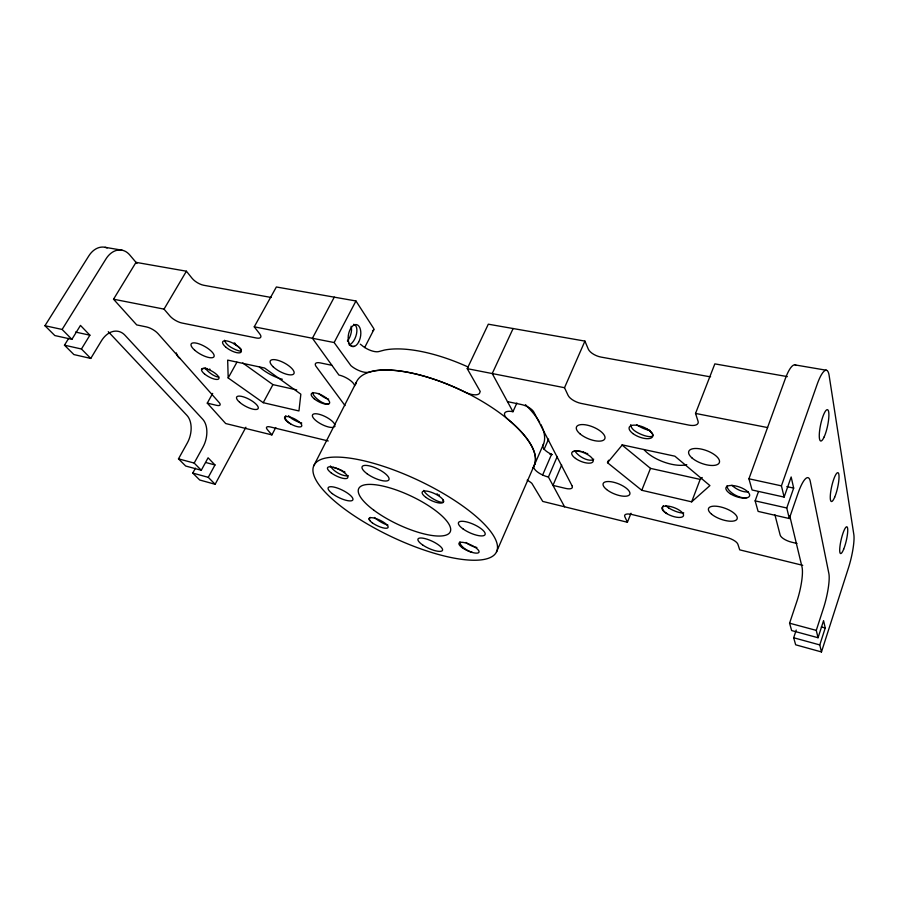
<?xml version="1.0" encoding="UTF-8"?>
<svg xmlns="http://www.w3.org/2000/svg" width="899" height="899" viewBox="0 0 899 899"><rect width="100%" height="100%" fill="white"/><g stroke="black" fill="none" stroke-linecap="round" stroke-linejoin="round"><path stroke-width="1.35" d="M796.233 630.053L793.682 637.762L795.66 644.808L821.472 651.944L848.476 567.842A25.79 4.787 -76.8 0 0 853.836 534.557L829.114 375.4A31.78 7.181 -78.1 0 0 817.124 384.424L781.422 485.853L784.13 497.091L752.081 489.989L748.934 478.785L785.276 378.805A31.409 7.776 -78.2 0 1 796.076 365.455M789.682 515.565L801.987 566.898A27.037 5.821 -76.3 0 1 796.851 601.442L789.58 623.198L791.648 630.559L818.045 637.728L823.574 620.636L825.237 627.996L819.776 644.92L821.472 651.944M818.045 637.728L816.27 630.379L823.428 608.353A27.307 5.349 -76.4 0 0 828.867 573.528L810.302 481.504A31.083 6.945 -77.1 0 0 797.986 493.439L789.311 518.543L758.104 511.396L755.149 500.867L758.43 491.719M789.311 518.543L786.76 507.991L793.671 488.101L791.165 476.976L784.13 497.091M608.522 460.254L607.51 462.715L641.774 490.292L691.657 501.844L700.175 479.403L702.231 477.515M372.489 330.922A106.666 43.815 25.3 0 1 373.624 329.955A4.922 2.045 27.6 0 0 373.501 328.169L355.948 300.974L276.364 286.983L254.248 326.82L334.147 342.541L350.902 365.646A12.755 4.945 27.3 0 0 368.691 372.152L373.849 370.894A98.373 37.151 25.3 0 1 464.761 391.998A13.339 5.473 25.2 0 0 479.92 392.133L480.257 391.526L467.233 368.657L488.314 324.191L584.923 341.103L564.516 387.716L568.089 395.358A11.451 4.978 22.8 0 0 581.147 403.415L688.758 425.081A12.103 5.36 20.3 0 0 698.062 421.238L695.534 413.428L714.84 363.881L787.367 376.614M527.162 480.156A11.878 4.304 23.6 0 1 531.882 483.381L542.738 501.417L627.412 522.252L630.997 513.25M641.774 490.292L650.483 468.379L621.928 444.926M561.684 464.997L552.964 485.393L565.651 488.415A9.844 3.663 22.9 0 0 572.326 486.471L572.191 486.089M564.594 506.822L548.424 477.032L557.268 456.467M548.424 477.032A12.372 4.652 23.3 0 1 543.76 475.504L542.625 475.009L551.559 454.343A12.294 4.821 23.2 0 1 542.985 445.286A97.901 38.59 25.3 0 0 540.816 424.418M544.052 449.489L548.412 439.454M496.462 551.997A101.025 31.24 25.3 0 0 371.602 462.76A101.025 31.24 25.3 0 0 347.553 511.228A101.025 31.24 25.3 0 0 496.462 551.997L543.592 443.904M542.625 475.009A12.372 4.652 23.3 0 1 533.916 466.064A98.575 37.23 25.3 0 0 531.433 445.747L530.241 443.679A98.575 37.23 25.3 0 0 508.126 419.53A13.193 5.315 24 0 1 507.688 411.405L508.576 411.315A13.193 5.315 24 0 1 512.958 411.72L516.891 402.999M513.127 328.506L492.225 373.557L512.958 411.72M313.672 465.952L356.319 382.289M364.657 347.553L373.793 329.742M334.147 342.541L355.948 300.974M212.681 393.402L207.276 403.123L225.683 423.541L271.88 434.891L275.768 427.542M334.282 297.142L312.414 338.271L338.923 375.052A12.249 4.562 27.3 0 1 343.373 376.467L344.508 376.962A12.249 4.562 27.3 0 1 354.723 385.75M195.443 468.177L192.757 473.076L199.713 480.01L215.142 484.28L245.91 427.227M263.216 402.685L298.951 410.955L300.85 394.2L264.609 368.039L227.672 360.106L228.189 377.962L263.216 402.685L272.936 384.626L296.715 389.896M215.142 484.28L208.276 477.335L214.985 464.963L208.085 457.805L201.286 470.256L185.677 466.019L178.485 458.85L187.307 442.982A20.711 13.507 -74.9 0 0 186.913 415.349L108.262 331.675M201.286 470.256L194.184 463.064L202.983 447.061A20.868 13.384 -74.9 0 0 202.713 419.237L124.983 335.248A23.003 16.283 -77.8 0 0 101.373 340.923L90.765 358.431L73.887 354.566L64.47 345.182L68.695 338.339M228.189 377.962L236.931 362.196M113.532 299.21L164.034 309.121L186.408 271.206L136.007 262.362L113.532 299.21L136.715 324.91L146.526 326.944A9.305 3.057 30 0 1 157.966 333.563L219.57 403.033A8.484 2.652 28.5 0 1 216.558 405.337L207.276 403.123M64.47 345.182L81.449 349.003L89.889 335.192L80.472 325.416L71.898 339.339L54.817 335.552L44.95 325.719L88.776 255.968A23.205 16.778 -82.7 0 1 107.183 247.944M44.95 325.719L62.132 329.45L105.925 258.991A23.408 16.654 -82.4 0 1 129.759 254.968L136.951 263.486M607.51 462.715L622.322 444.893L674.879 456.186L709.918 485.595L691.657 501.844M105.071 247.304L122.129 250.214M795.154 364.927L826.563 370.276M271.206 297.468L203.781 285.275A9.619 3.641 30.6 0 1 192.139 278.364L186.408 271.206M360.297 344.193L361.488 345.07A12.665 5.124 27.4 0 0 379.187 351.464L384.367 350.082A97.699 38.511 25.3 0 1 468.165 367.039M467.233 368.657L564.516 387.716M695.534 413.428L767.622 427.576M331.9 365.309L320.19 362.881A9.889 3.697 27.7 0 0 315.74 365.949L345.014 405.595M507.474 401.639L521.319 404.505A10.754 4.428 23.9 0 1 533.882 412.147L572.09 485.887M75.527 332.068L89.889 335.192M786.827 486.617L793.671 488.101M748.934 478.785L781.422 485.853M650.483 468.379L700.175 479.403M755.149 500.867L786.76 507.991M796.997 543.468L791.873 542.254A11.148 4.237 18.5 0 1 780.163 535.051L774.916 514.824M328.236 440.971L270.318 426.946A8.394 2.652 27.5 0 0 267.34 429.598L271.88 434.891M802.74 565.336L739.708 549.851L737.91 544.3A10.428 3.832 19.8 0 0 726.583 537.433L631.84 514.486A9.9 3.607 21.6 0 0 624.827 516.734L627.412 522.252M205.938 462.547L214.985 464.963M821.338 626.951L825.237 627.996M178.485 458.85L194.184 463.064M789.58 623.198L816.27 630.379M192.757 473.076L208.276 477.335M793.682 637.762L819.776 644.92M551.559 454.343L552.177 454.636A4.866 1.888 23.2 0 0 549.761 454.085M242.741 362.982L272.936 384.626M62.132 329.45L71.898 339.339M81.449 349.003L90.765 358.431M164.034 309.121L170.001 316.088A9.754 3.394 30.1 0 0 181.856 322.999L256.384 338.013A10.001 3.686 29.1 0 0 259.789 333.967L254.248 326.82M584.923 341.103L588.261 349.037A11.271 5.304 22.6 0 0 601.06 357.094L707.771 376.389A11.901 5.72 19.7 0 0 710.592 376.692M333.079 427.373A12.552 4.27 27.1 0 1 315.122 419.923A12.552 4.27 27.1 0 1 318.763 414.181A12.552 4.27 27.1 0 1 334.844 424.609M335.012 425.912A12.552 4.27 27.1 0 1 334.406 426.856M282.342 379.254A22.677 8.069 28.4 0 1 259.373 366.893M218.817 376.962A9.72 3.248 37.5 0 1 205.186 367.983M201.893 369.141A9.743 3.09 20.4 0 1 207.22 368.59M209.445 369.096A9.743 3.09 20.4 0 1 210.018 369.264M241.438 350.981A10.44 2.27 29.6 0 1 230.987 347.317A10.428 5.034 28.6 0 1 224.581 340.249M234.246 343.957A10.44 2.27 29.6 0 1 241.426 349.689M235.347 343.497A10.417 2.315 29.7 0 1 234.212 342.867M328.652 399.122A10.125 3.776 36.2 0 1 318.763 393.447M329 403.584A10.136 3.742 36.1 0 1 319.684 400.943A10.136 3.742 36.1 0 1 312.594 392.503M301.761 423.069A9.462 1.843 28.6 0 1 301.109 422.935M300.738 422.845A9.462 1.843 28.6 0 1 293.04 419.383A9.462 4.383 26.2 0 1 289.545 416.743M288.894 416.023A9.462 4.383 26.2 0 1 288.613 415.664M290.692 423.878A9.473 4.349 26.2 0 1 285.219 416.642M285.466 416.147A9.473 4.349 26.2 0 1 285.848 415.731M180.036 358.532A11.193 7.406 -78.7 0 1 176.361 352.88M355.577 384.514A98.205 37.095 25.3 0 1 460.726 390.031A98.205 37.095 25.3 0 1 532.86 467.885M330.416 465.929A11.136 4.72 31.5 0 0 343.283 475.29A11.148 2.203 21.7 0 0 348.34 475.751M333.282 467.356A11.148 2.203 21.7 0 1 342.766 470.896M343.912 471.469A11.148 2.203 21.7 0 1 344.969 472.054M439.409 495.079A11.597 3.023 32.4 0 1 438.824 494.81M437.611 494.203A11.597 3.023 32.4 0 1 436.993 493.866M442.735 499.586A11.62 2.978 32.4 0 1 437.408 501.035A11.62 2.978 32.4 0 1 424.418 491.719A11.608 4.574 17.2 0 1 423.789 490.393M476.875 547.502A10.833 1.978 20.4 0 1 474.683 546.974A10.822 4.619 28.4 0 1 466.053 542.457M472.29 552.357A10.844 4.585 28.4 0 1 459.895 541.771M387.862 524.994A10.395 2.292 32.7 0 1 374.456 517.487M370.017 520.645A10.406 3.776 18 0 1 370.366 517.397M686.757 464.637A27.015 11.282 20.8 0 1 643.976 449.522M574.888 450.837A11.361 5.012 31.1 0 0 583.271 458.153A11.361 5.012 31.1 0 0 592.677 459.861A11.395 3.922 14.4 0 0 593.711 459.164M587.755 453.669A11.339 5.057 31.1 0 1 587.126 453.422M585.878 452.86A11.339 5.057 31.1 0 1 585.249 452.545M573.315 451.59A11.395 3.922 14.4 0 1 580.956 451.276M583.046 451.68A11.395 3.922 14.4 0 1 583.743 451.849M650.348 430.565A12.406 3.832 24.7 0 1 638.29 425.811A12.406 6.776 17.3 0 1 636.582 424.598M647.28 429.205A12.429 3.776 24.8 0 1 651.415 436.521A12.429 3.776 24.8 0 1 635.896 431.677A12.429 6.731 17.4 0 1 630.772 424.609M748.238 491.877A12.316 5.742 27.1 0 1 731.932 485.224M747.058 497.574A12.35 5.697 27.2 0 1 734.337 494.596A12.35 5.697 27.2 0 1 727.044 485.741M683.734 512.88A11.282 2.933 24.4 0 1 668.98 508.126M668.98 508.115A11.282 5.585 16.6 0 1 665.867 505.553M666.878 513.565A11.294 5.551 16.7 0 1 662.72 506.609M662.911 506.306A11.294 5.551 16.7 0 1 663.406 505.744M525.421 404.662A97.901 38.59 25.3 0 1 539.658 422.316M548.547 440.42A4.709 1.877 23.2 0 1 548.637 439.15M353.622 324.314A11.024 5.63 -70 0 1 356.51 333.9A11.024 5.63 -70 0 1 349.239 345.014M351.093 326.236A10.99 5.652 -70 0 1 347.464 341.013M354.228 346.205A11.058 6.349 -89.7 0 1 349.329 344.205M349.026 343.766A11.058 6.349 -89.7 0 1 348.452 342.811M347.733 341.137A11.058 6.349 -89.7 0 1 347.531 340.53M239.595 402.258A12.193 3.944 28.1 0 0 257.901 408.876A12.193 3.944 28.1 0 0 244.697 397.279A12.193 3.944 28.1 0 0 239.595 402.258M194.589 350.093A13.058 4.416 29.3 0 0 213.85 356.903A13.058 4.416 29.3 0 0 199.32 343.98A13.058 4.416 29.3 0 0 194.589 350.093M273.251 366.871A13.44 4.821 28.3 0 0 293.613 374.04A13.44 4.821 28.3 0 0 279.465 360.802A13.44 4.821 28.3 0 0 273.251 366.871M287.466 421.777A9.586 3.147 27.4 0 0 301.637 426.238A9.586 3.147 27.4 0 0 290.444 417.181A9.586 3.147 27.4 0 0 287.466 421.777M314.133 398.729A10.26 3.618 27.4 0 0 329.461 403.393A10.26 3.618 27.4 0 0 317.684 393.515A10.26 3.618 27.4 0 0 314.133 398.729M225.604 346.935A10.563 3.72 29.1 0 0 241.112 352.026A10.563 3.72 29.1 0 0 229.076 341.508A10.563 3.72 29.1 0 0 225.604 346.935M204.466 373.894A9.844 3.225 28.9 0 0 218.839 378.737A9.844 3.225 28.9 0 0 207.433 369.152A9.844 3.225 28.9 0 0 204.466 373.894M373.748 510.138A50.614 15.62 25.3 0 0 449.758 532.624A50.614 15.62 25.3 0 0 389.896 487.899A50.614 15.62 25.3 0 0 373.748 510.138M422.665 544.963A13.485 3.956 24.8 0 0 442.488 550.368A13.485 3.956 24.8 0 0 425.62 538.771A13.485 3.956 24.8 0 0 422.665 544.963M332.327 493.641A13.755 4.113 26.2 0 0 352.756 500.046A13.755 4.113 26.2 0 0 336.473 487.752A13.755 4.113 26.2 0 0 332.327 493.641M367.006 473.694A14.867 4.81 25.9 0 0 388.919 479.729A14.867 4.81 25.9 0 0 370.725 466.221A14.867 4.81 25.9 0 0 367.006 473.694M463.187 529.028A14.575 4.619 24.3 0 0 485.011 534.714A14.575 4.619 24.3 0 0 467.165 522.049A14.575 4.619 24.3 0 0 463.187 529.028M425.991 497.439A11.754 3.832 25 0 0 443.499 502.069A11.754 3.832 25 0 0 429.16 491.596A11.754 3.832 25 0 0 425.991 497.439M331.203 472.885A11.282 3.517 26.4 0 0 347.744 477.717A11.282 3.517 26.4 0 0 333.99 467.469A11.282 3.517 26.4 0 0 331.203 472.885M372.298 522.825A10.53 3.079 25.5 0 0 387.986 527.634A10.53 3.079 25.5 0 0 375.434 518.431A10.53 3.079 25.5 0 0 372.298 522.825M462.322 547.738A10.968 3.326 24.3 0 0 478.897 552.391A10.968 3.326 24.3 0 0 465.772 542.985A10.968 3.326 24.3 0 0 462.322 547.738M824.192 436.847A16.036 3.529 -77.9 0 0 828.204 410.36A16.036 3.529 -77.9 0 0 819.854 428.868A16.036 3.529 -77.9 0 0 824.192 436.847M834.665 497.237A14.789 3.023 -77.3 0 0 838.441 473.132A14.789 3.023 -77.3 0 0 830.833 490.955A14.789 3.023 -77.3 0 0 834.665 497.237M843.678 549.199A13.732 2.607 -76.9 0 0 847.229 527.095A13.732 2.607 -76.9 0 0 840.262 544.232A13.732 2.607 -76.9 0 0 843.678 549.199M606.6 489.517A14.339 5.461 21.9 0 0 629.345 494.933A14.339 5.461 21.9 0 0 613.534 482.224A14.339 5.461 21.9 0 0 606.6 489.517M580.271 434.071A15.339 6.338 22.5 0 0 604.465 439.353A15.339 6.338 22.5 0 0 587.238 425.148A15.339 6.338 22.5 0 0 580.271 434.071M692.039 457.996A16.283 6.844 20 0 0 718.526 463.783A16.283 6.844 20 0 0 701.647 449.163A16.283 6.844 20 0 0 692.039 457.996M711.502 514.116A15.193 5.855 19.8 0 0 736.247 520.004A15.193 5.855 19.8 0 0 720.751 506.969A15.193 5.855 19.8 0 0 711.502 514.116M665.788 512.992A11.429 4.315 20.8 0 0 683.397 515.947A11.429 4.315 20.8 0 0 669.148 506.272A11.429 4.315 20.8 0 0 665.788 512.992M730.19 493.686A12.519 5.046 19.3 0 0 749.519 496.034A12.519 5.046 19.3 0 0 733.55 485.617A12.519 5.046 19.3 0 0 730.19 493.686M632.918 433.565A12.586 5.349 21.4 0 0 652.562 436.757A12.586 5.349 21.4 0 0 637.425 425.384A12.586 5.349 21.4 0 0 632.918 433.565M575.506 458.423A11.518 4.551 22.6 0 0 593.07 461.569A11.518 4.551 22.6 0 0 578.799 451.264A11.518 4.551 22.6 0 0 575.506 458.423M358.611 342.171A11.17 6.113 -79.6 0 0 356.588 324.618A11.17 6.113 -79.6 0 0 348.261 339.968A11.17 6.113 -79.6 0 0 358.611 342.171"/></g></svg>
